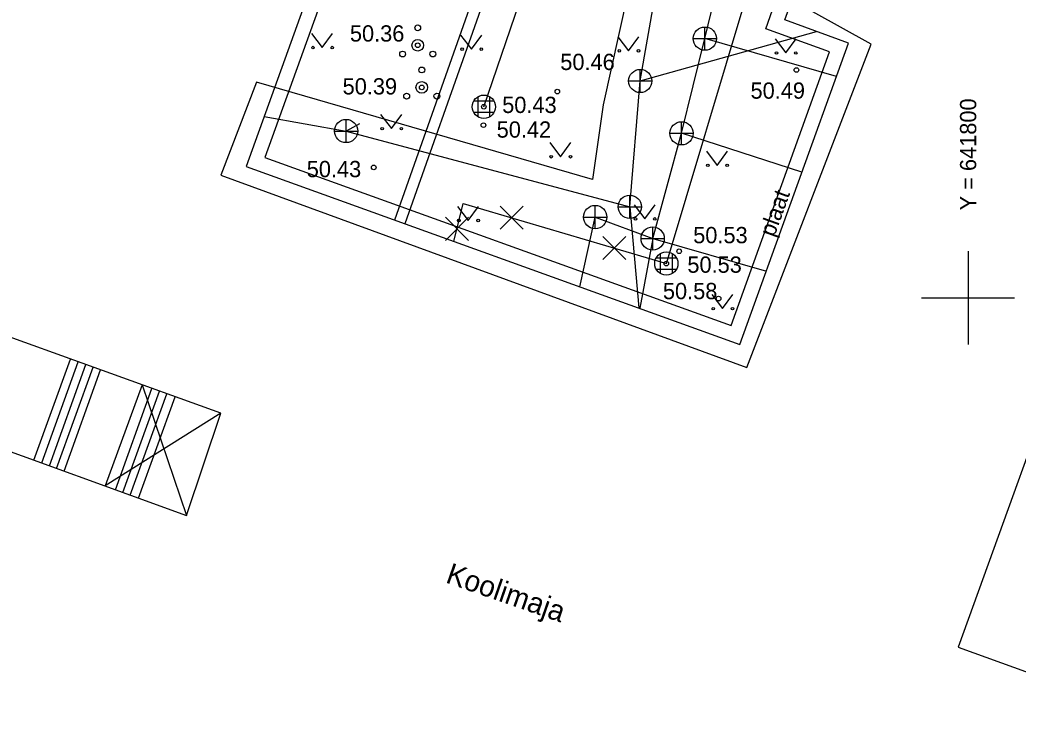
# Model space of a CAD drawing. Extents: x 641418 to 641995, y 6455050 to 6455906.
# Drawn here: x 641759.22 to 641802.15, y 6455431.51 to 6455461.95 of the extents above; entities that cross this region are included whole.
import ezdxf

# ---------------------------------------------------------------- set-up
doc = ezdxf.new("R2010")
doc.units = 0
for name, color, linetype in [('DKAEV', 7, 'Continuous'), ('DTRASS', 7, 'Continuous'), ('HALJASTUS', 7, 'Continuous'), ('HOONE', 7, 'Continuous'), ('HOONEDET', 7, 'Continuous'), ('KKAEV', 7, 'Continuous'), ('KORGUS-EH2000', 7, 'Continuous'), ('KTRASS', 7, 'Continuous'), ('MOOTPIIR', 7, 'Continuous'), ('PUU', 7, 'Continuous'), ('SKKAEV', 7, 'Continuous'), ('SKTRASS', 7, 'Continuous'), ('TTRASS', 7, 'Continuous'), ('VORK', 7, 'Continuous')]:
    doc.layers.add(name, color=color, linetype=linetype)

msp = doc.modelspace()

# ---------------------------------------------------------------- linework, layer by layer
at = {"layer": 'DKAEV'}
for p, q in [((641778.736, 6455458.467), (641779.602, 6455458.467)), ((641778.919, 6455457.784), (641778.919, 6455458.65)), ((641779.419, 6455458.65), (641779.419, 6455457.784)), ((641779.602, 6455457.967), (641778.736, 6455457.967)), ((641786.769, 6455451.042), (641786.769, 6455451.908)), ((641787.269, 6455451.908), (641787.269, 6455451.042)), ((641786.586, 6455451.725), (641787.452, 6455451.725)), ((641787.452, 6455451.225), (641786.586, 6455451.225))]:
    msp.add_line(p, q, dxfattribs=at)
for centre in [(641779.169, 6455458.217), (641787.019, 6455451.475)]:
    msp.add_circle(centre, 0.5, dxfattribs=at)
at = {"layer": 'DTRASS'}
for p, q in [((641787.019, 6455451.475), (641796.296, 6455482.454)), ((641777.883, 6455452.426), (641778.283, 6455454.058)), ((641778.283, 6455454.058), (641787.019, 6455451.475)), ((641779.875, 6455453.936), (641780.865, 6455452.946)), ((641779.875, 6455452.946), (641780.865, 6455453.936)), ((641777.521, 6455453.462), (641778.511, 6455452.472)), ((641777.521, 6455452.472), (641778.511, 6455453.462)), ((641784.282, 6455452.633), (641785.272, 6455451.643)), ((641784.282, 6455451.643), (641785.272, 6455452.633))]:
    msp.add_line(p, q, dxfattribs=at)
msp.add_lwpolyline([(641779.169, 6455458.217), (641787, 6455481.12)], dxfattribs=at)
at = {"layer": 'HALJASTUS'}
for p, q in [((641771.757, 6455461.367), (641772.22, 6455460.76)), ((641772.22, 6455460.76), (641772.666, 6455461.367)), ((641778.17, 6455461.297), (641778.634, 6455460.691)), ((641778.634, 6455460.691), (641779.079, 6455461.297)), ((641784.932, 6455461.228), (641785.396, 6455460.621)), ((641785.396, 6455460.621), (641785.841, 6455461.228)), ((641791.694, 6455461.135), (641792.158, 6455460.528)), ((641792.158, 6455460.528), (641792.603, 6455461.135)), ((641774.731, 6455457.882), (641775.194, 6455457.275)), ((641775.194, 6455457.275), (641775.64, 6455457.882)), ((641782.004, 6455456.673), (641782.468, 6455456.066)), ((641782.468, 6455456.066), (641782.913, 6455456.673)), ((641788.743, 6455456.301), (641789.207, 6455455.695)), ((641789.207, 6455455.695), (641789.652, 6455456.301)), ((641778.031, 6455453.931), (641778.494, 6455453.324)), ((641778.494, 6455453.324), (641778.94, 6455453.931)), ((641785.629, 6455454.001), (641786.093, 6455453.394)), ((641786.093, 6455453.394), (641786.538, 6455454.001)), ((641788.976, 6455450.143), (641789.439, 6455449.537)), ((641789.439, 6455449.537), (641789.885, 6455450.143))]:
    msp.add_line(p, q, dxfattribs=at)
for centre in [(641771.819, 6455460.76), (641772.648, 6455460.76), (641778.233, 6455460.691), (641779.061, 6455460.691), (641784.995, 6455460.621), (641785.823, 6455460.621), (641791.757, 6455460.528), (641792.585, 6455460.528), (641774.793, 6455457.275), (641775.622, 6455457.275), (641782.067, 6455456.066), (641782.895, 6455456.066), (641788.806, 6455455.695), (641789.634, 6455455.695), (641778.093, 6455453.324), (641778.922, 6455453.324), (641785.692, 6455453.394), (641786.521, 6455453.394), (641789.038, 6455449.537), (641789.867, 6455449.537)]:
    msp.add_circle(centre, 0.055, dxfattribs=at)
at = {"layer": 'HOONE'}
for p, q in [((641759.819, 6455443.022), (641761.386, 6455447.371)), ((641760.151, 6455442.901), (641761.719, 6455447.251)), ((641760.487, 6455442.779), (641762.055, 6455447.13)), ((641760.791, 6455442.669), (641762.359, 6455447.02)), ((641761.116, 6455442.55), (641762.685, 6455446.903)), ((641764.479, 6455446.256), (641762.877, 6455441.911)), ((641763.323, 6455441.749), (641764.894, 6455446.107)), ((641763.646, 6455441.632), (641765.217, 6455445.99)), ((641763.954, 6455441.52), (641765.526, 6455445.879)), ((641764.314, 6455441.389), (641765.886, 6455445.75))]:
    msp.add_line(p, q, dxfattribs=at)
msp.add_lwpolyline([(641756.888, 6455444.086), (641766.386, 6455440.636), (641767.862, 6455445.037), (641747.485, 6455452.379), (641761.381, 6455490.776), (641762.269, 6455493.205), (641774.196, 6455488.893), (641780.162, 6455486.777), (641768.94, 6455455.644), (641790.185, 6455447.999), (641794.857, 6455460.954), (641792.11, 6455461.949), (641798.623, 6455479.935), (641813.842, 6455474.424), (641810.269, 6455464.573), (641799.573, 6455434.984), (641816.387, 6455428.912)], dxfattribs=at)
at = {"layer": 'HOONEDET'}
for p, q in [((641764.479, 6455446.256), (641766.386, 6455440.636)), ((641767.862, 6455445.037), (641762.877, 6455441.911))]:
    msp.add_line(p, q, dxfattribs=at)
msp.add_lwpolyline([(641779.132, 6455482.04), (641769.755, 6455456.028), (641789.802, 6455448.814), (641794.042, 6455460.572), (641791.294, 6455461.567), (641791.588, 6455462.377)], dxfattribs=at)
at = {"layer": 'KKAEV'}
for p, q in [((641788.676, 6455460.644), (641788.676, 6455461.644)), ((641788.176, 6455461.144), (641789.176, 6455461.144)), ((641787.673, 6455456.573), (641787.673, 6455457.573)), ((641787.173, 6455457.073), (641788.173, 6455457.073)), ((641783.958, 6455452.974), (641783.958, 6455453.974)), ((641783.458, 6455453.474), (641784.458, 6455453.474)), ((641786.432, 6455452.051), (641786.432, 6455453.051)), ((641785.932, 6455452.551), (641786.932, 6455452.551))]:
    msp.add_line(p, q, dxfattribs=at)
for centre in [(641788.676, 6455461.144), (641787.673, 6455457.073), (641783.958, 6455453.474), (641786.432, 6455452.551)]:
    msp.add_circle(centre, 0.5, dxfattribs=at)
at = {"layer": 'KORGUS-EH2000'}
for centre in [(641776.325, 6455460.858), (641792.616, 6455459.796), (641776.499, 6455459.048), (641782.33, 6455458.867), (641779.169, 6455458.217), (641779.153, 6455457.424), (641774.433, 6455455.608), (641787.571, 6455452.001), (641787.019, 6455451.475), (641789.265, 6455449.969)]:
    msp.add_circle(centre, 0.1, dxfattribs=at)
at = {"layer": 'KTRASS'}
for p, q in [((641788.676, 6455461.144), (641791.157, 6455471.461)), ((641787.673, 6455457.073), (641788.676, 6455461.144)), ((641794.339, 6455459.516), (641788.676, 6455461.144)), ((641786.432, 6455452.551), (641787.673, 6455457.073)), ((641792.854, 6455455.399), (641787.673, 6455457.073)), ((641783.296, 6455450.478), (641783.958, 6455453.474)), ((641783.958, 6455453.474), (641786.432, 6455452.551)), ((641786.432, 6455452.551), (641785.874, 6455449.55)), ((641786.432, 6455452.551), (641791.322, 6455451.151))]:
    msp.add_line(p, q, dxfattribs=at)
at = {"layer": 'MOOTPIIR'}
msp.add_lwpolyline([(641791.182, 6455476.283), (641787.743, 6455473.866), (641784.303, 6455458.297), (641783.839, 6455455.091), (641769.385, 6455459.273), (641767.851, 6455455.276), (641790.485, 6455447.004), (641795.829, 6455460.9), (641793.32, 6455462.294), (641797.502, 6455474.006)], close=True, dxfattribs=at)
at = {"layer": 'PUU'}
for centre, radius in [((641776.325, 6455461.608), 0.125), ((641776.325, 6455460.858), 0.25), ((641775.675, 6455460.483), 0.125), ((641776.975, 6455460.483), 0.125), ((641776.499, 6455459.798), 0.125), ((641776.499, 6455459.048), 0.25), ((641775.849, 6455458.673), 0.125), ((641777.149, 6455458.673), 0.125)]:
    msp.add_circle(centre, radius, dxfattribs=at)
at = {"layer": 'SKKAEV'}
for p, q in [((641785.897, 6455458.823), (641785.897, 6455459.823)), ((641785.397, 6455459.323), (641786.397, 6455459.323)), ((641773.243, 6455456.672), (641773.243, 6455457.672)), ((641772.743, 6455457.172), (641773.743, 6455457.172)), ((641785.445, 6455453.417), (641785.445, 6455454.417)), ((641784.945, 6455453.917), (641785.945, 6455453.917))]:
    msp.add_line(p, q, dxfattribs=at)
for centre in [(641785.897, 6455459.323), (641773.243, 6455457.172), (641785.445, 6455453.917)]:
    msp.add_circle(centre, 0.5, dxfattribs=at)
at = {"layer": 'SKTRASS'}
for p, q in [((641785.897, 6455459.323), (641791.252, 6455489.967)), ((641785.897, 6455459.323), (641793.478, 6455461.454)), ((641785.445, 6455453.917), (641785.897, 6455459.323)), ((641769.714, 6455457.793), (641773.243, 6455457.172)), ((641773.825, 6455457.484), (641773.243, 6455457.172)), ((641773.243, 6455457.172), (641785.445, 6455453.917)), ((641785.445, 6455453.917), (641785.832, 6455449.565))]:
    msp.add_line(p, q, dxfattribs=at)
at = {"layer": 'TTRASS'}
for points in [[(641789.215, 6455492.669), (641786.263, 6455484.31), (641782.28, 6455473.022), (641778.283, 6455461.697), (641775.33, 6455453.345)], [(641789.66, 6455492.523), (641786.832, 6455484.512), (641782.848, 6455473.224), (641778.851, 6455461.899), (641775.771, 6455453.186)]]:
    msp.add_lwpolyline(points, dxfattribs=at)
at = {"layer": 'VORK'}
for p, q in [((641800, 6455452), (641800, 6455448)), ((641798, 6455450), (641802, 6455450))]:
    msp.add_line(p, q, dxfattribs=at)

# ---------------------------------------------------------------- texts
at = {"layer": 'HOONE'}
msp.add_text('Koolimaja', height=0.9, rotation=340.8737, dxfattribs=at).set_placement((641777.484, 6455437.772))
at = {"layer": 'HOONEDET'}
msp.add_text('plaat', height=0.7, rotation=70.1682, dxfattribs=at).set_placement((641791.658, 6455452.579))
at = {"layer": 'KORGUS-EH2000'}
for s, p in [('50.36', (641773.408, 6455461.018)), ('50.46', (641782.457, 6455459.794)), ('50.39', (641773.094, 6455458.744)), ('50.49', (641790.64, 6455458.562)), ('50.43', (641779.958, 6455457.947)), ('50.42', (641779.721, 6455456.887)), ('50.43', (641771.551, 6455455.187)), ('50.53', (641788.174, 6455452.347)), ('50.53', (641787.924, 6455451.078)), ('50.58', (641786.871, 6455449.943))]:
    msp.add_text(s, height=0.7, dxfattribs=at).set_placement(p)
at = {"layer": 'VORK'}
msp.add_text(' Y = 641800', height=0.7, rotation=90, dxfattribs=at).set_placement((641800.35, 6455453.5))

doc.saveas('drawing.dxf')
